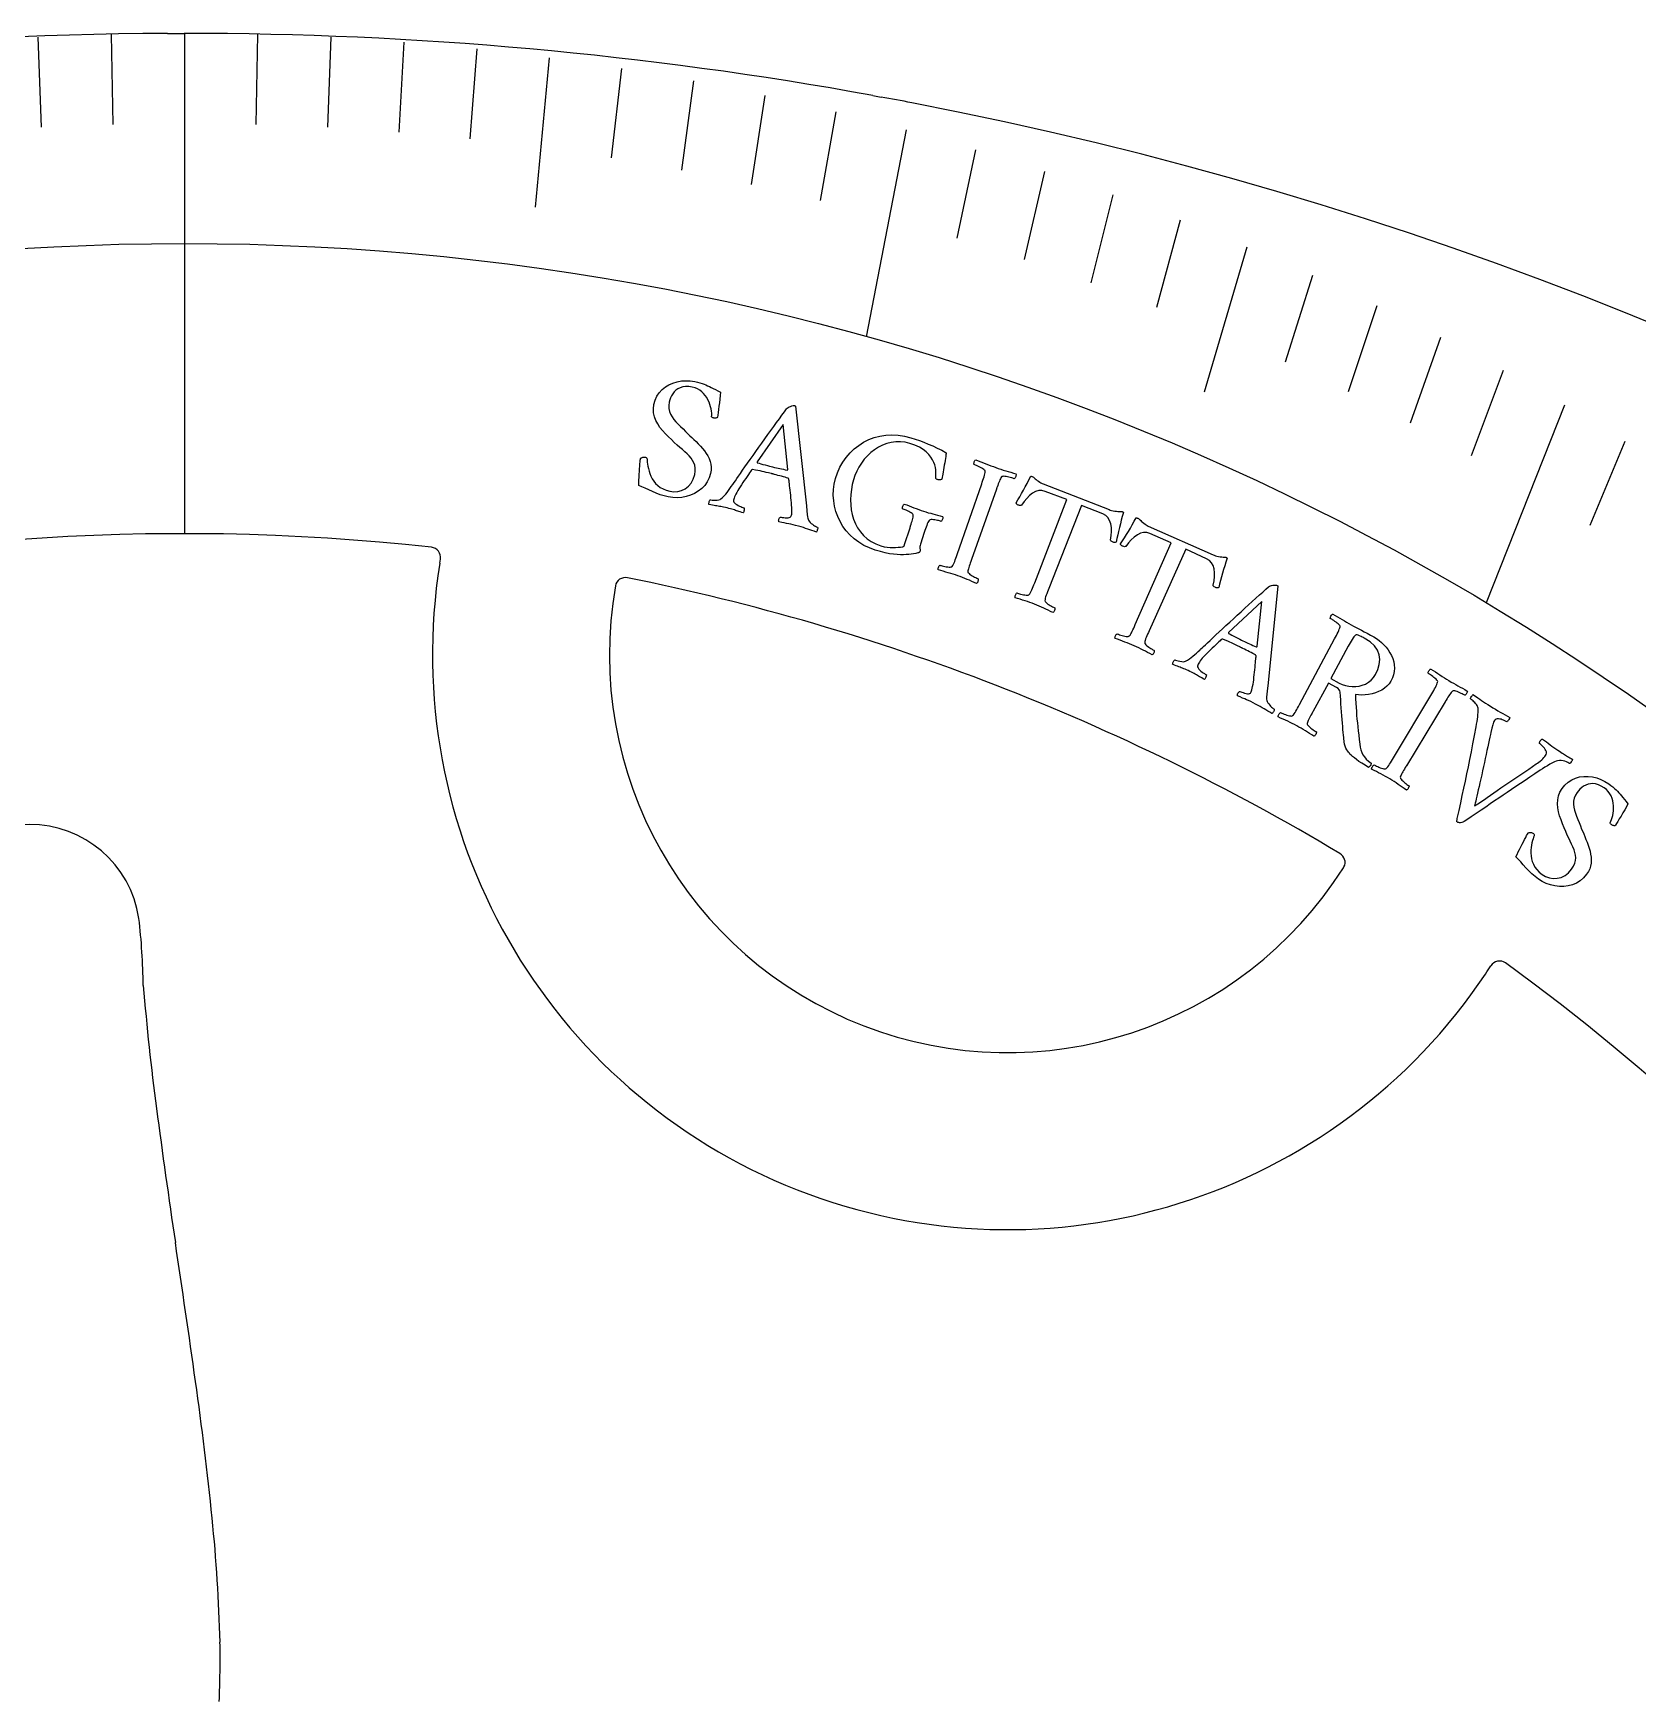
# Model space of a CAD drawing. Header units: millimetres. Extents: x -94 to 94, y -94 to 94.
# Drawn here: x -3.71 to 35.7, y 53.53 to 94.5 of the extents above; entities that cross this region are included whole.
import ezdxf

# ---------------------------------------------------------------- set-up
doc = ezdxf.new("R2010")
doc.units = ezdxf.units.MM
for name, color, linetype in [('CUT_INNER', 6, 'Continuous'), ('CUT_OUTER', 1, 'Continuous'), ('ENGRAVE', 7, 'Continuous'), ('ENGRAVE_FINE', 8, 'Continuous'), ('TEXT', 5, 'Continuous')]:
    doc.layers.add(name, color=color, linetype=linetype)

msp = doc.modelspace()

# ---------------------------------------------------------------- linework, layer by layer
at = {"layer": 'CUT_INNER'}
for points in [[(6.275, 81.489), (6.292, 81.59)], [(28.47, 74.008), (28.483, 74.03)]]:
    msp.add_lwpolyline(points, dxfattribs=at)
for centre, radius, start, end in [((0, 27.005), 55.21, 83.6858, 125.9129), ((6.045, 81.632), 0.25, 350.5104, 83.8477), ((20.216, 79.246), 14.121, 170.8572, 326.2478), ((10.833, 80.887), 0.25, 78.5742, 169.8047), ((0.003, 27.011), 55.203, 59.0626, 78.6346), ((20.216, 79.246), 9.776, 170.0722, 327.6042), ((-3.799, 72.36), 2.715, 8.6569, 171.7883), ((28.26, 74.143), 0.25, 333.0434, 60.3552), ((-18.124, 70.831), 17.119, 0.9622, 6.4961), ((32.302, 71.471), 0.25, 53.9648, 147.3047), ((23.56, 77.041), 10.115, 326.1086, 327.5012), ((0.001, 27.004), 55.21, 359.2974, 54.0052), ((58.997, 76.03), 60.205, 184.67885, 187.56957), ((185.829, 92.672), 188.124, 187.50558, 188.51782), ((-385.498, 7.156), 389.567, 8.0038, 8.51041), ((-86.271, 49.176), 87.404, 5.81928, 8.03904), ((-37.561, 54.082), 38.448, 1.3559, 5.905), ((-24.608, 54.596), 25.487, 357.611, 0.8896)]:
    msp.add_arc(centre, radius, start, end, dxfattribs=at)
at = {"layer": 'CUT_OUTER'}
for points in [[(-0.414, 94.499), (-0.317, 94.499), (-0.001, 94.5)], [(16.912, 92.974), (16.912, 92.974), (17.113, 92.937)]]:
    msp.add_lwpolyline(points, dxfattribs=at)
for centre, radius, start, end in [((-0.001, 0.002), 94.498, 90.25031, 136.407), ((0.002, 0.046), 94.454, 79.68694, 90.00166), ((2.242, 11.679), 82.608, 79.09749, 79.6289), ((0, 0), 94.5, 352.96921, 79.10203)]:
    msp.add_arc(centre, radius, start, end, dxfattribs=at)
at = {"layer": 'ENGRAVE'}
for points in [[(0, 94.5), (0, 82.215)], [(17.726, 92.131), (16.748, 87.048)], [(33.903, 85.368), (31.976, 80.515)]]:
    msp.add_lwpolyline(points, dxfattribs=at)
msp.add_circle((0, 27.004), 62.336, dxfattribs=at)
at = {"layer": 'ENGRAVE_FINE'}
for points in [[(-3.597, 94.404), (-3.513, 92.194)], [(-1.799, 94.476), (-1.757, 92.265)], [(1.799, 94.476), (1.757, 92.265)], [(3.597, 94.404), (3.513, 92.194)], [(5.391, 94.284), (5.265, 92.076)], [(7.181, 94.117), (7.013, 91.911)], [(8.964, 93.902), (8.614, 90.231)], [(10.739, 93.64), (10.487, 91.441)], [(12.504, 93.332), (12.21, 91.137)], [(14.258, 92.977), (13.922, 90.787)], [(15.999, 92.576), (15.621, 90.392)], [(19.436, 91.641), (18.976, 89.47)], [(21.13, 91.107), (20.628, 88.944)], [(22.805, 90.531), (22.262, 88.376)], [(24.46, 89.912), (23.877, 87.766)], [(26.094, 89.252), (25.053, 85.691)], [(27.706, 88.552), (27.041, 86.425)], [(29.293, 87.812), (28.588, 85.697)], [(30.856, 87.034), (30.11, 84.93)], [(32.393, 86.219), (31.607, 84.127)], [(35.385, 84.481), (34.52, 82.416)]]:
    msp.add_lwpolyline(points, dxfattribs=at)
at = {"layer": 'TEXT'}
for points in [[(12.537, 85.949), (12.604, 85.934), (12.663, 85.918), (12.717, 85.902), (12.764, 85.885), (12.808, 85.866), (12.852, 85.847), (12.897, 85.826), (12.942, 85.803), (12.989, 85.778), (13.043, 85.751), (13.101, 85.722), (13.166, 85.69), (13.16, 85.605), (13.152, 85.519), (13.143, 85.431), (13.132, 85.343), (13.121, 85.26), (13.111, 85.189), (13.101, 85.128), (13.094, 85.079), (13.091, 85.069), (13.084, 85.061), (13.072, 85.056), (13.056, 85.054), (13.038, 85.053), (13.022, 85.053), (13.008, 85.054), (12.996, 85.056), (12.982, 85.06), (12.97, 85.066), (12.96, 85.074), (12.951, 85.084), (12.954, 85.126), (12.953, 85.171), (12.948, 85.222), (12.939, 85.276), (12.926, 85.332), (12.909, 85.389), (12.887, 85.445), (12.861, 85.501), (12.831, 85.555), (12.795, 85.606), (12.755, 85.654), (12.709, 85.698), (12.659, 85.738), (12.603, 85.77), (12.543, 85.795), (12.476, 85.813), (12.391, 85.827), (12.313, 85.829), (12.243, 85.819), (12.181, 85.799), (12.125, 85.77), (12.076, 85.735), (12.033, 85.694), (11.997, 85.648), (11.967, 85.598), (11.942, 85.548), (11.923, 85.497), (11.909, 85.446), (11.899, 85.364), (11.901, 85.287), (11.915, 85.215), (11.943, 85.147), (11.979, 85.082), (12.023, 85.02), (12.073, 84.96), (12.13, 84.901), (12.189, 84.843), (12.249, 84.785), (12.309, 84.726), (12.37, 84.666), (12.416, 84.621), (12.465, 84.574), (12.516, 84.525), (12.569, 84.474), (12.623, 84.42), (12.675, 84.365), (12.726, 84.308), (12.774, 84.248), (12.819, 84.187), (12.857, 84.123), (12.89, 84.057), (12.915, 83.989), (12.933, 83.918), (12.941, 83.846), (12.938, 83.771), (12.926, 83.695), (12.893, 83.587), (12.845, 83.488), (12.784, 83.4), (12.709, 83.322), (12.623, 83.255), (12.53, 83.2), (12.431, 83.156), (12.325, 83.124), (12.216, 83.103), (12.106, 83.095), (11.996, 83.1), (11.886, 83.117), (11.784, 83.141), (11.685, 83.172), (11.588, 83.207), (11.495, 83.248), (11.405, 83.29), (11.32, 83.328), (11.239, 83.363), (11.163, 83.395), (11.164, 83.461), (11.165, 83.53), (11.168, 83.6), (11.171, 83.672), (11.176, 83.743), (11.181, 83.809), (11.185, 83.871), (11.191, 83.928), (11.196, 83.978), (11.2, 84.017), (11.203, 84.046), (11.206, 84.064), (11.219, 84.073), (11.233, 84.08), (11.248, 84.086), (11.263, 84.091), (11.278, 84.095), (11.294, 84.097), (11.309, 84.097), (11.324, 84.095), (11.341, 84.089), (11.354, 84.079), (11.361, 84.065), (11.364, 84.047), (11.366, 84.012), (11.37, 83.971), (11.376, 83.924), (11.385, 83.87), (11.397, 83.812), (11.414, 83.752), (11.435, 83.691), (11.461, 83.627), (11.493, 83.565), (11.531, 83.506), (11.576, 83.45), (11.628, 83.398), (11.688, 83.351), (11.757, 83.312), (11.836, 83.281), (11.925, 83.257), (12.024, 83.245), (12.119, 83.251), (12.213, 83.275), (12.303, 83.318), (12.385, 83.378), (12.451, 83.456), (12.501, 83.552), (12.536, 83.665), (12.55, 83.75), (12.551, 83.826), (12.54, 83.896), (12.518, 83.958), (12.485, 84.015), (12.446, 84.07), (12.4, 84.124), (12.348, 84.175), (12.291, 84.226), (12.232, 84.279), (12.17, 84.333), (12.106, 84.389), (12.035, 84.454), (11.963, 84.523), (11.891, 84.594), (11.817, 84.667), (11.746, 84.744), (11.683, 84.824), (11.628, 84.908), (11.581, 84.996), (11.545, 85.087), (11.525, 85.183), (11.522, 85.282), (11.535, 85.386), (11.564, 85.493), (11.607, 85.59), (11.663, 85.677), (11.734, 85.753), (11.815, 85.818), (11.904, 85.872), (12.001, 85.914), (12.104, 85.945), (12.212, 85.964), (12.32, 85.971), (12.428, 85.966), (12.537, 85.949)], [(13.47, 83.419), (13.474, 83.425), (13.486, 83.443), (13.507, 83.472), (13.536, 83.514), (13.571, 83.566), (13.613, 83.626), (13.66, 83.695), (13.713, 83.772), (13.771, 83.856), (13.833, 83.945), (13.898, 84.037), (13.968, 84.134), (14.039, 84.234), (14.112, 84.336), (14.185, 84.439), (14.259, 84.543), (14.333, 84.647), (14.406, 84.749), (14.477, 84.848), (14.547, 84.945), (14.615, 85.038), (14.678, 85.126), (14.738, 85.207), (14.794, 85.283), (14.81, 85.297), (14.831, 85.312), (14.858, 85.326), (14.89, 85.34), (14.923, 85.351), (14.951, 85.358), (14.974, 85.361), (14.992, 85.359), (14.996, 85.358), (14.999, 85.357), (15.001, 85.356), (15.002, 85.354), (15.003, 85.353), (15.005, 85.351), (15.008, 85.348), (15.012, 85.345), (15.282, 82.896), (15.293, 82.775), (15.302, 82.685), (15.309, 82.625), (15.312, 82.595), (15.319, 82.569), (15.332, 82.543), (15.349, 82.518), (15.372, 82.492), (15.398, 82.468), (15.425, 82.446), (15.452, 82.427), (15.48, 82.41), (15.506, 82.395), (15.527, 82.385), (15.543, 82.377), (15.553, 82.373), (15.557, 82.359), (15.557, 82.343), (15.554, 82.324), (15.547, 82.304), (15.54, 82.284), (15.533, 82.269), (15.528, 82.259), (15.524, 82.253), (15.466, 82.274), (15.412, 82.293), (15.36, 82.311), (15.311, 82.329), (15.261, 82.345), (15.207, 82.362), (15.147, 82.38), (15.083, 82.398), (15.014, 82.416), (14.952, 82.432), (14.895, 82.445), (14.844, 82.456), (14.793, 82.466), (14.736, 82.477), (14.672, 82.49), (14.603, 82.504), (14.599, 82.516), (14.597, 82.53), (14.599, 82.547), (14.604, 82.567), (14.611, 82.586), (14.619, 82.602), (14.629, 82.614), (14.639, 82.622), (14.661, 82.617), (14.688, 82.613), (14.721, 82.609), (14.76, 82.606), (14.799, 82.604), (14.832, 82.605), (14.859, 82.61), (14.88, 82.617), (14.89, 82.625), (14.899, 82.637), (14.907, 82.653), (14.913, 82.672), (14.918, 82.695), (14.92, 82.725), (14.921, 82.763), (14.921, 82.809), (14.918, 82.86), (14.915, 82.915), (14.911, 82.972), (14.906, 83.034), (14.9, 83.097), (14.893, 83.158), (14.887, 83.219), (14.88, 83.28), (14.873, 83.337), (14.867, 83.389), (14.862, 83.436), (14.857, 83.477), (14.853, 83.511), (14.85, 83.535), (14.848, 83.55), (14.848, 83.555), (14.847, 83.555), (14.846, 83.557), (14.844, 83.561), (14.841, 83.565), (14.838, 83.57), (14.834, 83.574), (14.831, 83.577), (14.826, 83.578), (14.793, 83.589), (14.756, 83.6), (14.714, 83.612), (14.669, 83.624), (14.623, 83.636), (14.578, 83.647), (14.535, 83.659), (14.494, 83.669), (14.483, 83.672), (14.472, 83.675), (14.461, 83.677), (14.451, 83.68), (14.44, 83.683), (14.43, 83.685), (14.421, 83.688), (14.412, 83.69), (14.35, 83.706), (14.293, 83.719), (14.241, 83.732), (14.193, 83.743), (14.144, 83.754), (14.089, 83.765), (14.027, 83.777), (13.959, 83.79), (13.956, 83.79), (13.953, 83.79), (13.949, 83.788), (13.944, 83.787), (13.94, 83.785), (13.936, 83.783), (13.934, 83.782), (13.934, 83.782), (13.931, 83.777), (13.921, 83.763), (13.904, 83.739), (13.881, 83.705), (13.853, 83.664), (13.822, 83.62), (13.79, 83.572), (13.754, 83.52), (13.718, 83.468), (13.684, 83.417), (13.652, 83.367), (13.622, 83.319), (13.592, 83.272), (13.567, 83.228), (13.546, 83.188), (13.53, 83.151), (13.517, 83.118), (13.506, 83.088), (13.497, 83.061), (13.491, 83.038), (13.49, 83.015), (13.497, 82.992), (13.514, 82.969), (13.539, 82.947), (13.569, 82.927), (13.6, 82.908), (13.632, 82.892), (13.665, 82.878), (13.696, 82.867), (13.72, 82.858), (13.738, 82.852), (13.749, 82.848), (13.752, 82.841), (13.752, 82.829), (13.752, 82.812), (13.749, 82.792), (13.745, 82.77), (13.74, 82.752), (13.735, 82.738), (13.729, 82.727), (13.69, 82.738), (13.655, 82.749), (13.623, 82.759), (13.594, 82.769), (13.566, 82.778), (13.538, 82.787), (13.51, 82.796), (13.482, 82.805), (13.451, 82.814), (13.417, 82.824), (13.377, 82.834), (13.333, 82.845), (13.288, 82.856), (13.247, 82.864), (13.21, 82.872), (13.176, 82.878), (13.143, 82.883), (13.111, 82.889), (13.079, 82.894), (13.047, 82.899), (13.013, 82.905), (12.974, 82.912), (12.931, 82.919), (12.884, 82.928), (12.882, 82.935), (12.882, 82.947), (12.884, 82.963), (12.888, 82.983), (12.893, 83.004), (12.899, 83.022), (12.905, 83.037), (12.912, 83.048), (12.935, 83.044), (12.964, 83.041), (13.001, 83.039), (13.046, 83.037), (13.09, 83.039), (13.127, 83.045), (13.158, 83.056), (13.181, 83.071), (13.221, 83.106), (13.26, 83.144), (13.297, 83.184), (13.332, 83.228), (13.367, 83.273), (13.401, 83.32), (13.435, 83.369), (13.47, 83.419)], [(14.709, 84.895), (14.068, 83.976), (14.068, 83.975), (14.068, 83.974), (14.068, 83.971), (14.068, 83.967), (14.069, 83.963), (14.069, 83.96), (14.071, 83.958), (14.073, 83.957), (14.115, 83.944), (14.162, 83.931), (14.212, 83.916), (14.267, 83.901), (14.321, 83.887), (14.369, 83.874), (14.412, 83.863), (14.449, 83.853), (14.497, 83.841), (14.543, 83.83), (14.587, 83.82), (14.629, 83.812), (14.67, 83.803), (14.713, 83.795), (14.758, 83.785), (14.805, 83.775), (14.809, 83.775), (14.812, 83.776), (14.816, 83.779), (14.818, 83.783), (14.82, 83.787), (14.822, 83.791), (14.823, 83.793), (14.823, 83.793)], [(17.824, 82.36), (17.826, 82.366), (17.828, 82.373), (17.83, 82.379), (17.832, 82.385), (17.834, 82.391), (17.836, 82.398), (17.838, 82.404), (17.84, 82.41), (17.852, 82.449), (17.864, 82.486), (17.875, 82.522), (17.884, 82.556), (17.893, 82.587), (17.899, 82.616), (17.903, 82.643), (17.904, 82.667), (17.902, 82.681), (17.893, 82.696), (17.876, 82.711), (17.852, 82.728), (17.823, 82.745), (17.794, 82.76), (17.763, 82.775), (17.732, 82.789), (17.703, 82.802), (17.678, 82.811), (17.658, 82.819), (17.643, 82.824), (17.641, 82.836), (17.64, 82.851), (17.643, 82.868), (17.647, 82.888), (17.653, 82.907), (17.661, 82.923), (17.67, 82.934), (17.68, 82.942), (17.742, 82.92), (17.803, 82.897), (17.863, 82.874), (17.922, 82.851), (17.979, 82.829), (18.038, 82.807), (18.096, 82.786), (18.155, 82.766), (18.215, 82.747), (18.274, 82.73), (18.332, 82.714), (18.387, 82.7), (18.444, 82.685), (18.502, 82.67), (18.562, 82.653), (18.625, 82.634), (18.629, 82.622), (18.63, 82.607), (18.627, 82.59), (18.62, 82.571), (18.612, 82.552), (18.604, 82.537), (18.595, 82.525), (18.586, 82.517), (18.571, 82.522), (18.551, 82.528), (18.526, 82.534), (18.496, 82.541), (18.464, 82.547), (18.432, 82.552), (18.401, 82.556), (18.371, 82.559), (18.344, 82.559), (18.323, 82.556), (18.306, 82.549), (18.295, 82.54), (18.279, 82.515), (18.263, 82.487), (18.248, 82.454), (18.234, 82.416), (18.219, 82.376), (18.205, 82.334), (18.19, 82.291), (18.175, 82.246), (18.08, 81.957), (18.071, 81.925), (18.066, 81.897), (18.065, 81.872), (18.068, 81.85), (18.071, 81.83), (18.072, 81.811), (18.071, 81.793), (18.067, 81.776), (18.063, 81.768), (18.058, 81.762), (18.052, 81.756), (18.044, 81.751), (18.033, 81.747), (18.016, 81.742), (17.993, 81.737), (17.965, 81.731), (17.912, 81.723), (17.855, 81.715), (17.796, 81.707), (17.733, 81.7), (17.664, 81.696), (17.589, 81.695), (17.508, 81.7), (17.42, 81.708), (17.324, 81.723), (17.216, 81.745), (17.098, 81.775), (16.969, 81.813), (16.825, 81.865), (16.691, 81.928), (16.567, 82.002), (16.453, 82.087), (16.35, 82.182), (16.258, 82.284), (16.177, 82.393), (16.107, 82.51), (16.049, 82.633), (16.003, 82.759), (15.97, 82.889), (15.949, 83.023), (15.94, 83.159), (15.945, 83.296), (15.964, 83.433), (15.996, 83.57), (16.043, 83.712), (16.102, 83.846), (16.174, 83.972), (16.257, 84.089), (16.351, 84.197), (16.453, 84.294), (16.564, 84.381), (16.684, 84.458), (16.812, 84.523), (16.945, 84.574), (17.085, 84.611), (17.23, 84.635), (17.38, 84.643), (17.532, 84.635), (17.686, 84.611), (17.841, 84.57), (17.947, 84.537), (18.054, 84.5), (18.163, 84.46), (18.273, 84.416), (18.384, 84.37), (18.494, 84.318), (18.604, 84.261), (18.713, 84.201), (18.712, 84.195), (18.71, 84.178), (18.706, 84.15), (18.7, 84.11), (18.693, 84.063), (18.685, 84.012), (18.676, 83.957), (18.666, 83.898), (18.657, 83.839), (18.647, 83.783), (18.638, 83.73), (18.63, 83.679), (18.623, 83.634), (18.617, 83.6), (18.612, 83.576), (18.608, 83.563), (18.606, 83.555), (18.599, 83.548), (18.587, 83.542), (18.572, 83.538), (18.554, 83.536), (18.537, 83.536), (18.519, 83.538), (18.502, 83.542), (18.488, 83.548), (18.476, 83.555), (18.465, 83.562), (18.455, 83.572), (18.458, 83.6), (18.46, 83.635), (18.461, 83.677), (18.461, 83.727), (18.457, 83.782), (18.448, 83.84), (18.432, 83.901), (18.41, 83.966), (18.379, 84.031), (18.338, 84.096), (18.286, 84.159), (18.223, 84.222), (18.147, 84.282), (18.054, 84.336), (17.946, 84.385), (17.822, 84.429), (17.705, 84.458), (17.59, 84.472), (17.476, 84.472), (17.364, 84.456), (17.255, 84.428), (17.15, 84.389), (17.05, 84.338), (16.953, 84.276), (16.863, 84.205), (16.779, 84.127), (16.702, 84.041), (16.632, 83.948), (16.57, 83.851), (16.516, 83.75), (16.472, 83.646), (16.436, 83.54), (16.405, 83.419), (16.383, 83.296), (16.369, 83.173), (16.364, 83.047), (16.368, 82.923), (16.382, 82.802), (16.405, 82.684), (16.439, 82.569), (16.483, 82.459), (16.538, 82.356), (16.604, 82.26), (16.68, 82.171), (16.769, 82.09), (16.87, 82.021), (16.983, 81.963), (17.11, 81.917), (17.188, 81.895), (17.262, 81.881), (17.334, 81.873), (17.404, 81.873), (17.47, 81.876), (17.533, 81.881), (17.591, 81.887), (17.646, 81.894), (17.657, 81.896), (17.666, 81.899), (17.672, 81.904), (17.677, 81.91), (17.68, 81.918), (17.683, 81.926), (17.687, 81.935), (17.69, 81.945)], [(19.931, 83.839), (19.993, 83.817), (20.055, 83.797), (20.116, 83.778), (20.176, 83.759), (20.237, 83.741), (20.299, 83.722), (20.362, 83.702), (20.426, 83.681), (20.43, 83.669), (20.43, 83.654), (20.427, 83.637), (20.421, 83.618), (20.412, 83.6), (20.403, 83.585), (20.394, 83.573), (20.385, 83.565), (20.369, 83.571), (20.348, 83.577), (20.321, 83.585), (20.288, 83.593), (20.253, 83.602), (20.219, 83.609), (20.186, 83.615), (20.153, 83.62), (20.124, 83.623), (20.101, 83.621), (20.083, 83.616), (20.072, 83.607), (20.058, 83.587), (20.044, 83.563), (20.031, 83.536), (20.018, 83.505), (20.005, 83.471), (19.992, 83.436), (19.979, 83.399), (19.965, 83.36), (19.962, 83.354), (19.96, 83.348), (19.958, 83.341), (19.956, 83.335), (19.954, 83.329), (19.951, 83.323), (19.949, 83.317), (19.947, 83.31), (19.334, 81.58), (19.332, 81.574), (19.33, 81.568), (19.327, 81.561), (19.325, 81.555), (19.323, 81.549), (19.321, 81.543), (19.319, 81.537), (19.316, 81.53), (19.303, 81.492), (19.29, 81.455), (19.279, 81.42), (19.268, 81.386), (19.259, 81.355), (19.252, 81.326), (19.247, 81.3), (19.245, 81.275), (19.248, 81.263), (19.258, 81.249), (19.274, 81.233), (19.297, 81.215), (19.323, 81.197), (19.351, 81.18), (19.381, 81.163), (19.412, 81.148), (19.441, 81.135), (19.465, 81.124), (19.485, 81.115), (19.5, 81.109), (19.502, 81.098), (19.501, 81.083), (19.498, 81.066), (19.493, 81.046), (19.486, 81.027), (19.478, 81.012), (19.468, 81.001), (19.458, 80.993), (19.399, 81.019), (19.34, 81.044), (19.284, 81.069), (19.228, 81.092), (19.172, 81.115), (19.116, 81.137), (19.058, 81.159), (18.999, 81.18), (18.941, 81.2), (18.883, 81.219), (18.823, 81.237), (18.763, 81.255), (18.702, 81.272), (18.641, 81.29), (18.579, 81.307), (18.516, 81.324), (18.512, 81.336), (18.512, 81.351), (18.515, 81.368), (18.521, 81.387), (18.53, 81.406), (18.538, 81.421), (18.547, 81.432), (18.556, 81.44), (18.571, 81.436), (18.591, 81.43), (18.617, 81.423), (18.648, 81.416), (18.682, 81.408), (18.716, 81.403), (18.749, 81.398), (18.782, 81.395), (18.811, 81.395), (18.834, 81.397), (18.849, 81.403), (18.858, 81.411), (18.875, 81.435), (18.891, 81.464), (18.907, 81.496), (18.922, 81.533), (18.936, 81.573), (18.952, 81.615), (18.967, 81.658), (18.983, 81.703), (19.585, 83.438), (19.6, 83.483), (19.615, 83.526), (19.629, 83.569), (19.642, 83.611), (19.654, 83.65), (19.662, 83.686), (19.667, 83.719), (19.669, 83.749), (19.667, 83.762), (19.657, 83.777), (19.64, 83.792), (19.615, 83.809), (19.585, 83.826), (19.555, 83.842), (19.523, 83.858), (19.49, 83.873), (19.46, 83.886), (19.434, 83.897), (19.413, 83.906), (19.398, 83.911), (19.395, 83.923), (19.395, 83.938), (19.398, 83.955), (19.403, 83.975), (19.409, 83.994), (19.418, 84.009), (19.427, 84.021), (19.438, 84.028), (19.501, 84.004), (19.564, 83.98), (19.627, 83.955), (19.688, 83.93), (19.75, 83.906), (19.81, 83.883), (19.871, 83.86), (19.931, 83.839)], [(22.715, 82.804), (22.742, 82.794), (22.775, 82.785), (22.812, 82.778), (22.854, 82.771), (22.895, 82.765), (22.931, 82.761), (22.962, 82.759), (22.987, 82.759), (23.005, 82.76), (23.02, 82.759), (23.032, 82.758), (23.04, 82.756), (23.046, 82.753), (23.053, 82.748), (23.059, 82.743), (23.066, 82.736), (23.039, 82.64), (23.014, 82.546), (22.99, 82.454), (22.968, 82.362), (22.947, 82.271), (22.927, 82.182), (22.908, 82.094), (22.891, 82.007), (22.885, 82.005), (22.876, 82.003), (22.866, 82.001), (22.854, 81.999), (22.841, 81.999), (22.828, 82.001), (22.814, 82.005), (22.8, 82.012), (22.78, 82.022), (22.765, 82.032), (22.755, 82.044), (22.751, 82.056), (22.767, 82.166), (22.774, 82.269), (22.77, 82.367), (22.755, 82.459), (22.728, 82.541), (22.686, 82.608), (22.63, 82.662), (22.56, 82.7), (22.036, 82.909), (21.233, 80.87), (21.215, 80.826), (21.199, 80.783), (21.183, 80.741), (21.168, 80.701), (21.156, 80.663), (21.146, 80.628), (21.14, 80.596), (21.137, 80.567), (21.14, 80.554), (21.149, 80.54), (21.165, 80.523), (21.187, 80.504), (21.212, 80.486), (21.239, 80.468), (21.267, 80.451), (21.297, 80.435), (21.325, 80.42), (21.348, 80.409), (21.367, 80.4), (21.381, 80.394), (21.383, 80.382), (21.382, 80.368), (21.378, 80.35), (21.373, 80.331), (21.365, 80.312), (21.356, 80.297), (21.346, 80.286), (21.335, 80.279), (21.277, 80.307), (21.22, 80.334), (21.164, 80.361), (21.109, 80.386), (21.055, 80.411), (20.999, 80.435), (20.942, 80.459), (20.884, 80.482), (20.826, 80.504), (20.769, 80.525), (20.71, 80.545), (20.651, 80.565), (20.59, 80.585), (20.529, 80.604), (20.468, 80.623), (20.406, 80.642), (20.403, 80.655), (20.403, 80.669), (20.406, 80.686), (20.413, 80.705), (20.422, 80.724), (20.431, 80.739), (20.441, 80.75), (20.45, 80.758), (20.465, 80.752), (20.485, 80.746), (20.51, 80.738), (20.541, 80.73), (20.575, 80.721), (20.608, 80.714), (20.641, 80.709), (20.674, 80.705), (20.703, 80.703), (20.726, 80.705), (20.742, 80.71), (20.751, 80.717), (20.769, 80.741), (20.786, 80.769), (20.802, 80.801), (20.819, 80.838), (20.835, 80.877), (20.852, 80.918), (20.869, 80.961), (20.886, 81.005), (21.677, 83.05), (21.142, 83.254), (21.063, 83.273), (20.986, 83.272), (20.91, 83.251), (20.834, 83.209), (20.761, 83.151), (20.691, 83.082), (20.624, 83.002), (20.561, 82.911), (20.549, 82.905), (20.534, 82.903), (20.515, 82.906), (20.494, 82.912), (20.479, 82.916), (20.467, 82.922), (20.456, 82.929), (20.448, 82.938), (20.442, 82.947), (20.436, 82.956), (20.431, 82.963), (20.428, 82.969), (20.474, 83.044), (20.52, 83.122), (20.565, 83.201), (20.61, 83.282), (20.655, 83.365), (20.699, 83.45), (20.744, 83.536), (20.789, 83.624), (20.801, 83.624), (20.814, 83.621), (20.827, 83.615), (20.841, 83.608), (20.854, 83.599), (20.865, 83.591), (20.875, 83.583), (20.883, 83.576), (20.901, 83.56), (20.923, 83.542), (20.949, 83.522), (20.979, 83.5), (21.01, 83.48), (21.039, 83.462), (21.067, 83.448), (21.093, 83.436)], [(25.267, 81.695), (25.294, 81.684), (25.326, 81.674), (25.363, 81.665), (25.405, 81.656), (25.446, 81.648), (25.482, 81.643), (25.512, 81.639), (25.537, 81.638), (25.556, 81.638), (25.571, 81.637), (25.582, 81.635), (25.59, 81.632), (25.596, 81.629), (25.603, 81.624), (25.609, 81.618), (25.615, 81.611), (25.584, 81.517), (25.555, 81.424), (25.526, 81.332), (25.5, 81.242), (25.474, 81.153), (25.451, 81.064), (25.428, 80.977), (25.407, 80.891), (25.4, 80.89), (25.392, 80.888), (25.381, 80.886), (25.369, 80.885), (25.356, 80.885), (25.343, 80.888), (25.33, 80.893), (25.317, 80.9), (25.297, 80.911), (25.282, 80.922), (25.273, 80.934), (25.269, 80.947), (25.291, 81.055), (25.302, 81.159), (25.302, 81.256), (25.292, 81.349), (25.269, 81.432), (25.23, 81.501), (25.177, 81.557), (25.108, 81.599), (24.595, 81.832), (23.698, 79.832), (23.678, 79.788), (23.66, 79.746), (23.642, 79.706), (23.626, 79.666), (23.611, 79.629), (23.6, 79.594), (23.592, 79.563), (23.588, 79.534), (23.59, 79.521), (23.599, 79.506), (23.614, 79.488), (23.635, 79.469), (23.66, 79.449), (23.686, 79.43), (23.713, 79.411), (23.742, 79.394), (23.769, 79.379), (23.792, 79.366), (23.81, 79.356), (23.824, 79.349), (23.825, 79.338), (23.824, 79.323), (23.819, 79.306), (23.813, 79.287), (23.804, 79.269), (23.795, 79.254), (23.784, 79.244), (23.773, 79.237), (23.716, 79.268), (23.661, 79.297), (23.606, 79.326), (23.552, 79.354), (23.499, 79.381), (23.444, 79.408), (23.388, 79.434), (23.331, 79.46), (23.275, 79.485), (23.218, 79.508), (23.161, 79.532), (23.102, 79.554), (23.043, 79.577), (22.983, 79.599), (22.922, 79.621), (22.861, 79.643), (22.859, 79.655), (22.86, 79.67), (22.864, 79.687), (22.872, 79.705), (22.882, 79.723), (22.891, 79.738), (22.901, 79.749), (22.91, 79.756), (22.925, 79.75), (22.945, 79.743), (22.97, 79.734), (23.001, 79.724), (23.034, 79.714), (23.067, 79.705), (23.099, 79.698), (23.132, 79.693), (23.161, 79.69), (23.184, 79.69), (23.2, 79.694), (23.21, 79.702), (23.228, 79.725), (23.247, 79.752), (23.265, 79.783), (23.283, 79.819), (23.301, 79.857), (23.319, 79.898), (23.338, 79.939), (23.358, 79.983), (24.242, 81.989), (23.717, 82.218), (23.64, 82.24), (23.562, 82.243), (23.485, 82.225), (23.408, 82.187), (23.332, 82.132), (23.259, 82.067), (23.188, 81.99), (23.121, 81.902), (23.109, 81.897), (23.093, 81.895), (23.075, 81.899), (23.054, 81.906), (23.04, 81.911), (23.027, 81.917), (23.017, 81.925), (23.01, 81.934), (23.003, 81.944), (22.998, 81.952), (22.994, 81.96), (22.991, 81.966), (23.041, 82.039), (23.09, 82.114), (23.139, 82.191), (23.187, 82.27), (23.236, 82.351), (23.284, 82.434), (23.333, 82.518), (23.382, 82.604), (23.394, 82.603), (23.407, 82.599), (23.42, 82.593), (23.433, 82.585), (23.445, 82.576), (23.456, 82.567), (23.466, 82.559), (23.473, 82.551), (23.491, 82.534), (23.512, 82.515), (23.537, 82.494), (23.566, 82.471), (23.596, 82.449), (23.624, 82.43), (23.651, 82.415), (23.677, 82.402)], [(24.949, 79.365), (24.954, 79.37), (24.97, 79.384), (24.996, 79.409), (25.033, 79.444), (25.079, 79.487), (25.132, 79.538), (25.193, 79.595), (25.261, 79.659), (25.335, 79.729), (25.414, 79.803), (25.497, 79.88), (25.585, 79.96), (25.676, 80.043), (25.768, 80.127), (25.861, 80.213), (25.956, 80.299), (26.049, 80.385), (26.142, 80.47), (26.232, 80.552), (26.321, 80.632), (26.407, 80.709), (26.487, 80.781), (26.562, 80.849), (26.633, 80.911), (26.651, 80.922), (26.675, 80.932), (26.704, 80.94), (26.739, 80.947), (26.774, 80.951), (26.802, 80.952), (26.825, 80.95), (26.842, 80.945), (26.846, 80.943), (26.849, 80.941), (26.851, 80.939), (26.852, 80.938), (26.852, 80.936), (26.854, 80.933), (26.856, 80.93), (26.859, 80.927), (26.612, 78.475), (26.598, 78.355), (26.588, 78.264), (26.581, 78.204), (26.579, 78.175), (26.58, 78.148), (26.587, 78.12), (26.599, 78.091), (26.616, 78.061), (26.636, 78.032), (26.658, 78.005), (26.68, 77.98), (26.704, 77.958), (26.727, 77.939), (26.745, 77.924), (26.759, 77.913), (26.768, 77.907), (26.769, 77.892), (26.766, 77.876), (26.759, 77.859), (26.748, 77.84), (26.736, 77.823), (26.727, 77.81), (26.72, 77.801), (26.715, 77.796), (26.663, 77.828), (26.613, 77.858), (26.566, 77.887), (26.522, 77.914), (26.477, 77.941), (26.427, 77.969), (26.372, 77.999), (26.313, 78.03), (26.25, 78.062), (26.192, 78.09), (26.139, 78.115), (26.092, 78.136), (26.044, 78.156), (25.99, 78.179), (25.931, 78.205), (25.866, 78.233), (25.864, 78.246), (25.866, 78.26), (25.871, 78.277), (25.88, 78.295), (25.891, 78.312), (25.903, 78.326), (25.914, 78.335), (25.926, 78.341), (25.946, 78.332), (25.972, 78.322), (26.004, 78.311), (26.041, 78.3), (26.079, 78.29), (26.111, 78.284), (26.139, 78.283), (26.161, 78.286), (26.173, 78.292), (26.184, 78.301), (26.194, 78.315), (26.205, 78.333), (26.214, 78.354), (26.223, 78.383), (26.232, 78.421), (26.24, 78.465), (26.249, 78.516), (26.257, 78.57), (26.265, 78.627), (26.273, 78.688), (26.28, 78.751), (26.287, 78.813), (26.293, 78.874), (26.299, 78.934), (26.305, 78.992), (26.309, 79.044), (26.314, 79.09), (26.318, 79.132), (26.321, 79.166), (26.323, 79.19), (26.324, 79.205), (26.325, 79.21), (26.325, 79.21), (26.324, 79.213), (26.323, 79.216), (26.321, 79.222), (26.319, 79.227), (26.316, 79.231), (26.313, 79.235), (26.309, 79.237), (26.279, 79.255), (26.244, 79.274), (26.206, 79.294), (26.165, 79.315), (26.122, 79.336), (26.081, 79.357), (26.041, 79.377), (26.002, 79.396), (25.992, 79.4), (25.983, 79.406), (25.973, 79.41), (25.963, 79.415), (25.953, 79.42), (25.944, 79.425), (25.935, 79.429), (25.927, 79.433), (25.87, 79.461), (25.817, 79.487), (25.768, 79.51), (25.724, 79.531), (25.678, 79.551), (25.627, 79.574), (25.569, 79.598), (25.504, 79.625), (25.502, 79.626), (25.499, 79.626), (25.494, 79.626), (25.489, 79.625), (25.485, 79.624), (25.481, 79.624), (25.479, 79.623), (25.479, 79.623), (25.474, 79.619), (25.462, 79.607), (25.44, 79.587), (25.41, 79.558), (25.375, 79.524), (25.336, 79.487), (25.294, 79.447), (25.248, 79.404), (25.202, 79.36), (25.158, 79.317), (25.116, 79.276), (25.077, 79.235), (25.038, 79.195), (25.004, 79.158), (24.975, 79.123), (24.951, 79.09), (24.932, 79.06), (24.915, 79.033), (24.901, 79.009), (24.89, 78.988), (24.884, 78.965), (24.887, 78.941), (24.898, 78.916), (24.918, 78.889), (24.943, 78.863), (24.969, 78.838), (24.997, 78.816), (25.027, 78.795), (25.055, 78.777), (25.076, 78.764), (25.093, 78.754), (25.103, 78.748), (25.104, 78.74), (25.102, 78.728), (25.098, 78.713), (25.091, 78.693), (25.083, 78.673), (25.075, 78.656), (25.066, 78.643), (25.057, 78.633), (25.023, 78.653), (24.99, 78.671), (24.961, 78.688), (24.934, 78.703), (24.909, 78.718), (24.883, 78.732), (24.858, 78.747), (24.832, 78.762), (24.805, 78.777), (24.773, 78.794), (24.736, 78.812), (24.695, 78.832), (24.654, 78.852), (24.615, 78.869), (24.58, 78.884), (24.548, 78.897), (24.518, 78.909), (24.488, 78.921), (24.457, 78.933), (24.427, 78.945), (24.394, 78.957), (24.358, 78.972), (24.318, 78.988), (24.274, 79.007), (24.273, 79.014), (24.276, 79.026), (24.281, 79.041), (24.289, 79.06), (24.299, 79.079), (24.308, 79.096), (24.317, 79.109), (24.326, 79.118), (24.347, 79.11), (24.376, 79.1), (24.412, 79.091), (24.454, 79.08), (24.498, 79.072), (24.536, 79.07), (24.568, 79.074), (24.594, 79.085), (24.641, 79.11), (24.686, 79.139), (24.731, 79.171), (24.774, 79.206), (24.817, 79.244), (24.861, 79.283), (24.905, 79.323), (24.949, 79.365)], [(26.469, 80.55), (25.65, 79.784), (25.65, 79.784), (25.65, 79.782), (25.649, 79.779), (25.648, 79.775), (25.648, 79.771), (25.648, 79.768), (25.649, 79.766), (25.651, 79.765), (25.689, 79.743), (25.732, 79.721), (25.779, 79.696), (25.829, 79.67), (25.879, 79.645), (25.923, 79.622), (25.963, 79.602), (25.997, 79.585), (26.042, 79.563), (26.085, 79.543), (26.125, 79.524), (26.164, 79.507), (26.203, 79.49), (26.243, 79.472), (26.285, 79.454), (26.329, 79.434), (26.333, 79.433), (26.336, 79.434), (26.34, 79.436), (26.344, 79.439), (26.347, 79.443), (26.349, 79.446), (26.35, 79.448), (26.351, 79.448)], [(29.219, 79.68), (29.284, 79.641), (29.346, 79.595), (29.407, 79.544), (29.466, 79.487), (29.52, 79.425), (29.57, 79.36), (29.613, 79.292), (29.652, 79.22), (29.683, 79.146), (29.705, 79.07), (29.719, 78.992), (29.724, 78.913), (29.719, 78.832), (29.702, 78.752), (29.674, 78.672), (29.634, 78.592), (29.591, 78.528), (29.539, 78.471), (29.478, 78.42), (29.409, 78.375), (29.333, 78.338), (29.255, 78.306), (29.173, 78.282), (29.088, 78.264), (29.003, 78.254), (28.921, 78.25), (28.841, 78.254), (28.764, 78.265), (28.769, 78.156), (28.774, 78.051), (28.78, 77.95), (28.787, 77.853), (28.794, 77.758), (28.803, 77.663), (28.812, 77.567), (28.823, 77.471), (28.834, 77.372), (28.846, 77.268), (28.858, 77.159), (28.871, 77.044), (28.883, 76.971), (28.899, 76.903), (28.922, 76.841), (28.95, 76.785), (28.986, 76.732), (29.032, 76.68), (29.088, 76.629), (29.154, 76.579), (29.155, 76.566), (29.151, 76.552), (29.142, 76.535), (29.128, 76.517), (29.114, 76.501), (29.102, 76.488), (29.094, 76.479), (29.088, 76.475), (29.001, 76.527), (28.922, 76.576), (28.852, 76.623), (28.791, 76.666), (28.738, 76.706), (28.693, 76.742), (28.658, 76.774), (28.631, 76.802), (28.615, 76.823), (28.597, 76.847), (28.576, 76.877), (28.552, 76.91), (28.53, 76.949), (28.511, 76.994), (28.497, 77.045), (28.487, 77.102), (28.484, 77.129), (28.48, 77.166), (28.476, 77.212), (28.471, 77.268), (28.465, 77.333), (28.459, 77.404), (28.453, 77.481), (28.447, 77.565), (28.44, 77.653), (28.433, 77.745), (28.426, 77.839), (28.418, 77.937), (28.41, 78.035), (28.403, 78.132), (28.396, 78.228), (28.39, 78.323), (28.382, 78.353), (28.364, 78.382), (28.337, 78.409), (28.299, 78.433), (28.1, 78.542), (27.717, 77.838), (27.713, 77.833), (27.71, 77.827), (27.707, 77.821), (27.704, 77.815), (27.701, 77.809), (27.698, 77.804), (27.695, 77.798), (27.691, 77.792), (27.672, 77.756), (27.654, 77.722), (27.637, 77.689), (27.621, 77.658), (27.607, 77.628), (27.595, 77.601), (27.586, 77.575), (27.58, 77.552), (27.582, 77.539), (27.589, 77.523), (27.603, 77.505), (27.622, 77.484), (27.646, 77.462), (27.671, 77.44), (27.697, 77.42), (27.725, 77.4), (27.752, 77.382), (27.774, 77.367), (27.792, 77.356), (27.806, 77.348), (27.806, 77.336), (27.803, 77.321), (27.797, 77.305), (27.789, 77.286), (27.779, 77.269), (27.769, 77.255), (27.758, 77.245), (27.746, 77.24), (27.692, 77.275), (27.638, 77.308), (27.586, 77.341), (27.535, 77.373), (27.483, 77.405), (27.431, 77.436), (27.377, 77.466), (27.323, 77.496), (27.269, 77.525), (27.214, 77.553), (27.158, 77.581), (27.102, 77.608), (27.044, 77.635), (26.986, 77.661), (26.927, 77.688), (26.868, 77.715), (26.867, 77.727), (26.869, 77.742), (26.874, 77.758), (26.884, 77.776), (26.895, 77.793), (26.905, 77.807), (26.916, 77.817), (26.926, 77.824), (26.94, 77.817), (26.959, 77.808), (26.984, 77.797), (27.014, 77.784), (27.046, 77.772), (27.078, 77.761), (27.11, 77.751), (27.142, 77.743), (27.171, 77.738), (27.194, 77.737), (27.21, 77.74), (27.22, 77.746), (27.241, 77.768), (27.261, 77.793), (27.281, 77.823), (27.302, 77.858), (27.323, 77.895), (27.345, 77.933), (27.367, 77.974), (27.389, 78.016), (28.254, 79.635), (28.276, 79.677), (28.298, 79.718), (28.319, 79.758), (28.338, 79.797), (28.356, 79.834), (28.369, 79.868), (28.379, 79.9), (28.386, 79.929), (28.386, 79.943), (28.379, 79.959), (28.365, 79.977), (28.342, 79.997), (28.316, 80.018), (28.289, 80.039), (28.261, 80.059), (28.231, 80.079), (28.204, 80.097), (28.181, 80.111), (28.163, 80.122), (28.148, 80.13), (28.148, 80.142), (28.15, 80.157), (28.155, 80.173), (28.163, 80.192), (28.173, 80.21), (28.183, 80.224), (28.194, 80.234), (28.206, 80.239), (28.265, 80.205), (28.323, 80.172), (28.38, 80.138), (28.436, 80.104), (28.492, 80.071), (28.547, 80.039), (28.603, 80.007), (28.659, 79.977), (28.719, 79.945), (28.78, 79.912), (28.845, 79.879), (28.912, 79.844), (28.982, 79.808), (29.056, 79.769), (29.135, 79.726), (29.219, 79.68)], [(29.258, 78.76), (29.316, 78.882), (29.351, 79.002), (29.362, 79.121), (29.35, 79.239), (29.309, 79.353), (29.233, 79.459), (29.123, 79.559), (28.98, 79.651), (28.959, 79.662), (28.934, 79.675), (28.903, 79.69), (28.868, 79.708), (28.833, 79.722), (28.804, 79.73), (28.782, 79.73), (28.765, 79.724), (28.747, 79.707), (28.727, 79.683), (28.706, 79.653), (28.683, 79.615), (28.659, 79.574), (28.636, 79.533), (28.613, 79.491), (28.589, 79.448), (28.163, 78.658), (28.366, 78.547), (28.442, 78.51), (28.52, 78.484), (28.602, 78.466), (28.686, 78.458), (28.771, 78.459), (28.853, 78.47), (28.933, 78.491), (29.011, 78.523), (29.084, 78.565), (29.15, 78.618), (29.208, 78.683), (29.258, 78.76)], [(31.06, 78.606), (31.116, 78.572), (31.172, 78.54), (31.228, 78.508), (31.283, 78.478), (31.339, 78.448), (31.396, 78.417), (31.454, 78.385), (31.512, 78.351), (31.514, 78.338), (31.511, 78.324), (31.504, 78.308), (31.494, 78.29), (31.482, 78.274), (31.47, 78.261), (31.459, 78.252), (31.448, 78.246), (31.434, 78.254), (31.414, 78.265), (31.389, 78.278), (31.359, 78.293), (31.327, 78.308), (31.295, 78.322), (31.264, 78.335), (31.233, 78.347), (31.204, 78.355), (31.181, 78.359), (31.163, 78.357), (31.15, 78.351), (31.132, 78.334), (31.114, 78.313), (31.096, 78.289), (31.077, 78.261), (31.057, 78.231), (31.037, 78.199), (31.017, 78.165), (30.995, 78.13), (30.992, 78.125), (30.988, 78.119), (30.985, 78.114), (30.982, 78.108), (30.978, 78.102), (30.975, 78.097), (30.971, 78.091), (30.968, 78.085), (30.016, 76.515), (30.013, 76.51), (30.009, 76.504), (30.006, 76.499), (30.002, 76.493), (29.999, 76.487), (29.995, 76.482), (29.992, 76.476), (29.989, 76.47), (29.968, 76.435), (29.948, 76.402), (29.929, 76.37), (29.912, 76.339), (29.896, 76.311), (29.884, 76.284), (29.874, 76.258), (29.867, 76.235), (29.868, 76.222), (29.874, 76.206), (29.887, 76.187), (29.906, 76.165), (29.928, 76.142), (29.952, 76.12), (29.977, 76.098), (30.004, 76.077), (30.03, 76.058), (30.052, 76.042), (30.069, 76.03), (30.082, 76.021), (30.082, 76.009), (30.079, 75.995), (30.072, 75.979), (30.063, 75.961), (30.052, 75.943), (30.041, 75.93), (30.03, 75.921), (30.018, 75.916), (29.965, 75.953), (29.914, 75.99), (29.863, 76.025), (29.813, 76.059), (29.763, 76.093), (29.712, 76.126), (29.66, 76.159), (29.607, 76.192), (29.554, 76.223), (29.501, 76.254), (29.446, 76.284), (29.391, 76.313), (29.335, 76.343), (29.278, 76.372), (29.221, 76.401), (29.163, 76.431), (29.162, 76.444), (29.165, 76.458), (29.171, 76.474), (29.181, 76.492), (29.193, 76.508), (29.204, 76.521), (29.215, 76.531), (29.226, 76.537), (29.239, 76.529), (29.258, 76.519), (29.282, 76.508), (29.311, 76.494), (29.343, 76.48), (29.375, 76.467), (29.406, 76.456), (29.438, 76.447), (29.466, 76.44), (29.489, 76.438), (29.506, 76.44), (29.516, 76.446), (29.537, 76.467), (29.559, 76.491), (29.581, 76.52), (29.603, 76.553), (29.625, 76.59), (29.649, 76.627), (29.673, 76.666), (29.697, 76.707), (30.639, 78.283), (30.663, 78.324), (30.687, 78.364), (30.709, 78.403), (30.731, 78.441), (30.75, 78.477), (30.765, 78.511), (30.776, 78.542), (30.784, 78.571), (30.785, 78.585), (30.779, 78.601), (30.765, 78.62), (30.744, 78.641), (30.718, 78.663), (30.692, 78.685), (30.664, 78.707), (30.635, 78.729), (30.608, 78.748), (30.585, 78.764), (30.566, 78.776), (30.552, 78.785), (30.552, 78.797), (30.555, 78.812), (30.561, 78.828), (30.57, 78.846), (30.58, 78.864), (30.591, 78.877), (30.603, 78.886), (30.615, 78.891), (30.672, 78.855), (30.729, 78.818), (30.785, 78.781), (30.84, 78.745), (30.895, 78.709), (30.95, 78.673), (31.005, 78.639), (31.06, 78.606)], [(32.08, 77.978), (32.141, 77.94), (32.202, 77.903), (32.262, 77.867), (32.322, 77.833), (32.381, 77.799), (32.439, 77.765), (32.497, 77.731), (32.554, 77.697), (32.551, 77.686), (32.545, 77.672), (32.536, 77.655), (32.523, 77.636), (32.509, 77.618), (32.498, 77.606), (32.488, 77.599), (32.48, 77.598), (32.469, 77.604), (32.453, 77.612), (32.431, 77.622), (32.403, 77.634), (32.372, 77.646), (32.341, 77.656), (32.309, 77.663), (32.276, 77.668), (32.246, 77.668), (32.219, 77.661), (32.197, 77.646), (32.178, 77.624), (32.159, 77.584), (32.138, 77.522), (32.115, 77.439), (32.091, 77.335), (32.079, 77.28), (32.066, 77.217), (32.051, 77.146), (32.034, 77.066), (32.016, 76.98), (31.996, 76.889), (31.976, 76.795), (31.954, 76.696), (31.932, 76.595), (31.909, 76.494), (31.887, 76.393), (31.866, 76.292), (31.844, 76.193), (31.823, 76.098), (31.803, 76.007), (31.783, 75.921), (31.764, 75.84), (31.747, 75.767), (31.732, 75.702), (31.719, 75.645), (31.708, 75.597), (31.7, 75.562), (31.695, 75.539), (31.692, 75.528), (31.706, 75.537), (31.731, 75.553), (31.767, 75.577), (31.814, 75.609), (31.869, 75.647), (31.932, 75.69), (32.001, 75.738), (32.078, 75.791), (32.16, 75.848), (32.246, 75.907), (32.337, 75.97), (32.432, 76.035), (32.53, 76.101), (32.628, 76.168), (32.727, 76.236), (32.827, 76.303), (32.926, 76.37), (33.023, 76.435), (33.116, 76.498), (33.206, 76.559), (33.24, 76.582), (33.273, 76.606), (33.306, 76.632), (33.339, 76.66), (33.37, 76.688), (33.396, 76.715), (33.419, 76.74), (33.437, 76.764), (33.452, 76.794), (33.458, 76.824), (33.456, 76.855), (33.445, 76.886), (33.428, 76.917), (33.408, 76.946), (33.386, 76.974), (33.362, 77), (33.338, 77.023), (33.318, 77.041), (33.301, 77.055), (33.288, 77.065), (33.285, 77.075), (33.287, 77.089), (33.294, 77.105), (33.306, 77.125), (33.32, 77.143), (33.333, 77.157), (33.346, 77.167), (33.359, 77.171), (33.408, 77.136), (33.456, 77.101), (33.502, 77.067), (33.546, 77.033), (33.59, 77), (33.637, 76.966), (33.685, 76.932), (33.735, 76.898), (33.776, 76.87), (33.813, 76.846), (33.845, 76.825), (33.874, 76.806), (33.9, 76.79), (33.925, 76.775), (33.951, 76.759), (33.977, 76.744), (34.004, 76.728), (34.034, 76.71), (34.067, 76.691), (34.102, 76.669), (34.099, 76.658), (34.092, 76.644), (34.081, 76.627), (34.066, 76.608), (34.051, 76.591), (34.039, 76.579), (34.03, 76.573), (34.025, 76.572), (34.009, 76.582), (33.985, 76.593), (33.952, 76.608), (33.91, 76.625), (33.863, 76.64), (33.818, 76.647), (33.774, 76.647), (33.73, 76.64), (33.697, 76.63), (33.654, 76.612), (33.603, 76.586), (33.542, 76.552), (33.479, 76.515), (33.418, 76.478), (33.359, 76.441), (33.303, 76.404), (33.173, 76.317), (33.048, 76.234), (32.93, 76.154), (32.817, 76.078), (32.707, 76.004), (32.6, 75.931), (32.494, 75.86), (32.39, 75.791), (32.286, 75.721), (32.181, 75.65), (32.073, 75.577), (31.964, 75.502), (31.851, 75.425), (31.732, 75.344), (31.606, 75.259), (31.475, 75.171), (31.439, 75.148), (31.406, 75.132), (31.375, 75.121), (31.348, 75.116), (31.324, 75.116), (31.301, 75.12), (31.28, 75.126), (31.261, 75.137), (31.256, 75.142), (31.255, 75.149), (31.255, 75.159), (31.258, 75.172), (31.262, 75.186), (31.264, 75.198), (31.266, 75.208), (31.266, 75.217), (31.309, 75.413), (31.351, 75.603), (31.39, 75.787), (31.428, 75.964), (31.465, 76.138), (31.502, 76.314), (31.539, 76.492), (31.576, 76.671), (31.613, 76.857), (31.651, 77.051), (31.689, 77.256), (31.729, 77.471), (31.741, 77.537), (31.751, 77.599), (31.76, 77.659), (31.768, 77.716), (31.773, 77.771), (31.777, 77.825), (31.777, 77.878), (31.776, 77.93), (31.773, 77.951), (31.765, 77.973), (31.753, 77.997), (31.736, 78.021), (31.717, 78.045), (31.697, 78.068), (31.676, 78.089), (31.654, 78.109), (31.634, 78.126), (31.616, 78.14), (31.6, 78.152), (31.587, 78.16), (31.588, 78.165), (31.592, 78.175), (31.601, 78.191), (31.615, 78.213), (31.629, 78.236), (31.64, 78.251), (31.648, 78.261), (31.652, 78.265), (31.714, 78.224), (31.77, 78.186), (31.82, 78.152), (31.865, 78.12), (31.91, 78.089), (31.96, 78.055), (32.017, 78.018), (32.08, 77.978)], [(34.986, 76.072), (35.04, 76.032), (35.089, 75.994), (35.131, 75.957), (35.168, 75.923), (35.201, 75.889), (35.234, 75.853), (35.266, 75.816), (35.298, 75.777), (35.332, 75.736), (35.37, 75.689), (35.413, 75.639), (35.459, 75.584), (35.42, 75.508), (35.379, 75.432), (35.335, 75.356), (35.29, 75.28), (35.246, 75.208), (35.209, 75.146), (35.176, 75.094), (35.149, 75.053), (35.143, 75.044), (35.133, 75.04), (35.12, 75.04), (35.104, 75.045), (35.088, 75.051), (35.073, 75.057), (35.061, 75.064), (35.051, 75.07), (35.039, 75.08), (35.03, 75.09), (35.024, 75.102), (35.021, 75.114), (35.04, 75.151), (35.057, 75.194), (35.072, 75.242), (35.086, 75.295), (35.097, 75.352), (35.103, 75.41), (35.106, 75.47), (35.104, 75.532), (35.098, 75.594), (35.085, 75.655), (35.067, 75.715), (35.044, 75.774), (35.013, 75.83), (34.975, 75.882), (34.929, 75.929), (34.876, 75.972), (34.803, 76.018), (34.732, 76.051), (34.664, 76.07), (34.599, 76.077), (34.536, 76.072), (34.477, 76.06), (34.422, 76.04), (34.37, 76.011), (34.322, 75.978), (34.28, 75.942), (34.242, 75.903), (34.209, 75.861), (34.167, 75.79), (34.138, 75.719), (34.123, 75.646), (34.121, 75.573), (34.129, 75.5), (34.144, 75.425), (34.166, 75.35), (34.194, 75.274), (34.226, 75.197), (34.258, 75.119), (34.289, 75.041), (34.321, 74.962), (34.346, 74.903), (34.372, 74.84), (34.399, 74.775), (34.427, 74.707), (34.455, 74.636), (34.481, 74.564), (34.504, 74.492), (34.526, 74.418), (34.542, 74.344), (34.552, 74.27), (34.555, 74.197), (34.552, 74.124), (34.54, 74.052), (34.518, 73.982), (34.486, 73.915), (34.444, 73.85), (34.37, 73.764), (34.288, 73.692), (34.196, 73.636), (34.096, 73.595), (33.991, 73.568), (33.884, 73.554), (33.776, 73.553), (33.665, 73.565), (33.557, 73.59), (33.453, 73.626), (33.355, 73.674), (33.26, 73.734), (33.176, 73.797), (33.097, 73.865), (33.023, 73.936), (32.953, 74.01), (32.888, 74.084), (32.825, 74.153), (32.765, 74.218), (32.708, 74.278), (32.735, 74.338), (32.763, 74.4), (32.793, 74.463), (32.826, 74.528), (32.858, 74.591), (32.889, 74.65), (32.918, 74.705), (32.946, 74.755), (32.97, 74.799), (32.989, 74.834), (33.004, 74.859), (33.014, 74.874), (33.029, 74.876), (33.045, 74.877), (33.061, 74.877), (33.077, 74.876), (33.093, 74.874), (33.107, 74.869), (33.121, 74.863), (33.135, 74.855), (33.148, 74.843), (33.155, 74.829), (33.156, 74.813), (33.152, 74.795), (33.139, 74.762), (33.127, 74.723), (33.114, 74.677), (33.1, 74.624), (33.088, 74.567), (33.08, 74.505), (33.075, 74.44), (33.074, 74.372), (33.078, 74.302), (33.089, 74.233), (33.108, 74.164), (33.135, 74.095), (33.171, 74.028), (33.22, 73.965), (33.28, 73.904), (33.352, 73.847), (33.437, 73.797), (33.528, 73.764), (33.623, 73.749), (33.722, 73.752), (33.821, 73.775), (33.913, 73.82), (33.998, 73.888), (34.075, 73.978), (34.121, 74.05), (34.153, 74.12), (34.171, 74.188), (34.174, 74.254), (34.167, 74.319), (34.154, 74.386), (34.133, 74.453), (34.105, 74.521), (34.073, 74.59), (34.04, 74.662), (34.005, 74.737), (33.968, 74.813), (33.93, 74.901), (33.891, 74.993), (33.852, 75.087), (33.814, 75.184), (33.78, 75.282), (33.754, 75.381), (33.737, 75.48), (33.728, 75.579), (33.732, 75.677), (33.752, 75.773), (33.789, 75.865), (33.842, 75.956), (33.911, 76.042), (33.989, 76.114), (34.076, 76.171), (34.171, 76.212), (34.271, 76.24), (34.374, 76.254), (34.48, 76.254), (34.587, 76.241), (34.693, 76.216), (34.795, 76.179), (34.893, 76.131), (34.986, 76.072)]]:
    msp.add_lwpolyline(points, close=True, dxfattribs=at)

doc.saveas('drawing.dxf')
